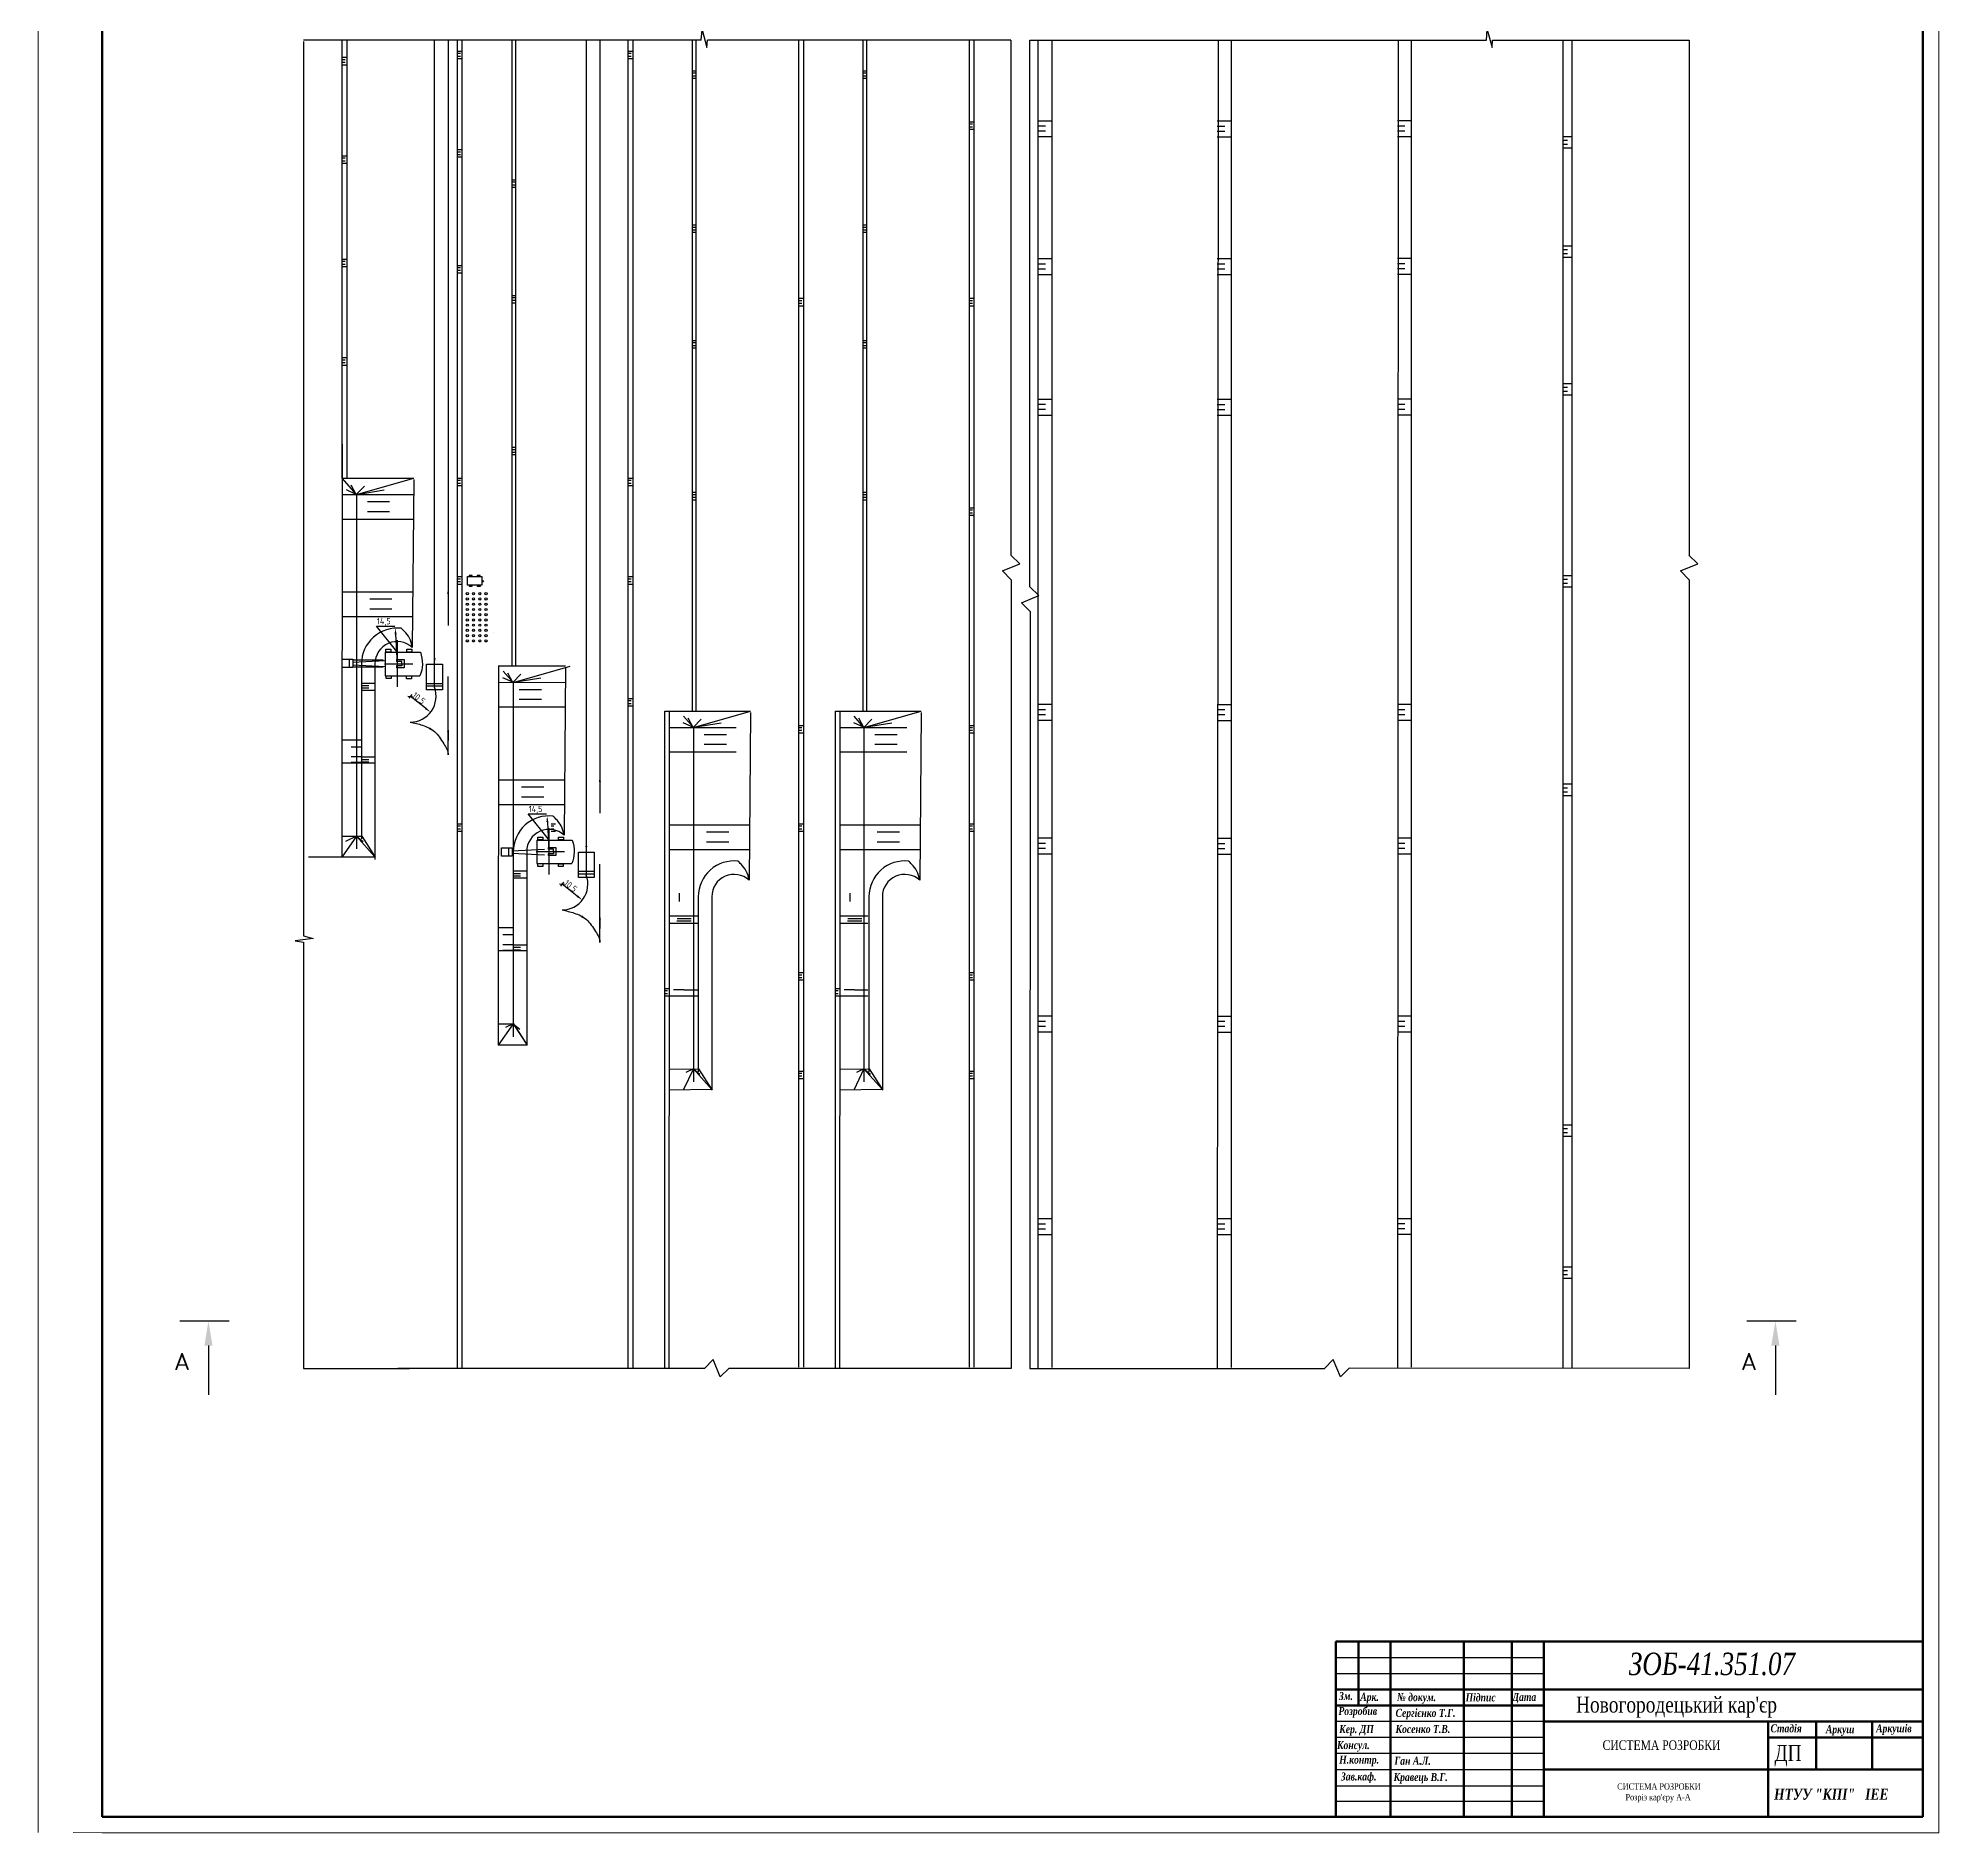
# Model space of a CAD drawing. Header units: millimetres. Extents: x -220 to 553, y -477 to 618.
# Drawn here: x -220 to 553, y -477 to 252 of the extents above; entities that cross this region are included whole.
import ezdxf

# ---------------------------------------------------------------- set-up
doc = ezdxf.new("R2010")
doc.units = ezdxf.units.MM
doc.header["$LTSCALE"] = 10
doc.layers.get('0').update_dxf_attribs({"linetype": 'CONTINUOUS'})
doc.layers.add('Вставка', color=7, linetype='CONTINUOUS')
doc.styles.get("Standard").update_dxf_attribs({"font": 'romans', "width": 0.8, "bigfont": 'extfont'})

# ---------------------------------------------------------------- blocks, each defined once
blk = doc.blocks.new('A$C09911825')
at = {"color": 7}
for p, q in [((1.01, 2.86), (1.01, 1.63)), ((6.34, 3.93), (11.56, 3.93)), ((6.34, 3.93), (6.34, 0.45)), ((8.03, 2.85), (9.15, 2.85)), ((8.03, 2.85), (8.03, 2.57)), ((9.15, 2.85), (9.15, 1.62)), ((1.56, 2.45), (6.35, 2.68)), ((1.56, 2.07), (6.35, 1.84)), ((1.57, 2.78), (6.02, 2.78)), ((1.58, 1.75), (6.05, 1.75)), ((6.02, 2.78), (6.02, 2.65)), ((6.05, 1.75), (6.05, 1.85)), ((6.34, 0.45), (11.49, 0.45)), ((8.8, 1.89), (8.02, 1.89)), ((8.02, 1.89), (8.02, 1.63)), ((9.15, 1.62), (8.02, 1.63)), ((8.8, 2.57), (8.03, 2.57)), ((8.8, 2.23), (8.8, 2.57)), ((8.8, 2.23), (8.8, 1.89))]:
    blk.add_line(p, q, dxfattribs=at)
for points in [[(0, 2.89), (1.57, 2.89), (1.57, 1.65), (0, 1.65)], [(6.47, 4.37), (7.2, 4.37), (7.2, 3.95), (6.47, 3.95)], [(9.54, 4.36), (10.27, 4.36), (10.27, 3.94), (9.54, 3.94)], [(6.5, 0.44), (7.23, 0.44), (7.23, 0.02), (6.5, 0.02)], [(9.52, 0.42), (10.25, 0.42), (10.25, 0), (9.52, 0)]]:
    blk.add_lwpolyline(points, close=True, dxfattribs=at)
blk.add_lwpolyline([(11.56, 3.93), (11.69, 3.48), (11.78, 3.03), (11.84, 2.58), (11.85, 2.13), (11.83, 1.69), (11.76, 1.26), (11.65, 0.85), (11.49, 0.45)], dxfattribs=at)

msp = doc.modelspace()

# ---------------------------------------------------------------- linework, layer by layer
at = {"lineweight": 15}
for p, q in [((-219.6378, 616.7882), (-219.637, -476.3054)), ((552.5622, -470.0118), (552.5622, 610.2882)), ((552.562, -476.4629), (552.5622, -470.0118)), ((-179.3434, -476.5118), (-205.3426, -476.3054)), ((-193.6378, -476.5118), (546.0622, -476.5118)), ((546.0622, -476.5118), (552.562, -476.4629))]:
    msp.add_line(p, q, dxfattribs=at)
for p, q in [((49.7805, 251.421), (50.1066, 255.5603)), ((50.1066, 255.5603), (52.0763, 248.3851)), ((368.6981, 251.421), (369.0242, 255.5603)), ((369.0242, 255.5603), (370.9938, 248.3851)), ((49.7805, 251.421), (-111.8357, 251.421)), ((-111.8357, 250.9336), (-111.8357, -112.3073)), ((-96.0249, 204.1053), (-96.0249, 251.421)), ((-94.2249, 251.421), (-94.2249, 204.1053)), ((-58.5549, -11.4265), (-58.5549, 251.421)), ((-53.0549, 251.421), (-53.0549, 13.7724)), ((-49.2235, 143.3169), (-49.2235, 251.421)), ((-47.4235, 251.421), (-47.4235, 143.3169)), ((-27.1595, 251.421), (-27.1595, -2.6683)), ((-25.6235, 251.421), (-25.6235, -2.6683)), ((-25.6235, 251.421), (-25.6235, -2.6683)), ((3.0994, -87.6912), (3.0994, 251.421)), ((8.5994, 251.421), (8.5994, -62.4922)), ((20.1503, 143.3169), (20.1503, 251.421)), ((21.9503, 251.421), (21.9503, 143.3169)), ((46.062, 251.421), (46.062, -20.9768)), ((47.598, 251.421), (47.598, -20.9768)), ((52.0763, 248.3851), (52.2789, 251.421)), ((175.5203, 251.421), (52.2789, 251.421)), ((89.4592, 42.9446), (89.4592, 251.421)), ((91.2592, 251.421), (91.2592, 42.9446)), ((115.3709, 251.421), (115.3709, -20.9768)), ((116.907, 251.421), (116.907, -20.9768)), ((158.7682, 42.9446), (158.7682, 251.421)), ((160.5682, 251.421), (160.5682, 42.9446)), ((175.5203, 251.421), (175.5203, 42.3591)), ((183.2618, 251.421), (368.6981, 251.421)), ((183.2618, 29.4702), (183.2618, 251.421)), ((186.5411, 251.421), (186.5411, -287.8862)), ((192.1888, 251.421), (192.1888, -287.4822)), ((259.698, 251.421), (259.3334, -287.8122)), ((264.9811, 251.3717), (264.9811, -287.5314)), ((332.9036, 251.421), (332.539, -287.8617)), ((338.1868, 251.4827), (338.1868, -287.4205)), ((370.9938, 248.3851), (371.1964, 251.421)), ((371.1964, 251.421), (451.1332, 251.421)), ((399.7135, 251.421), (399.7135, -287.8507)), ((403.415, 251.421), (403.415, -287.8522)), ((-96.0249, 244.4768), (-94.2249, 244.4768)), ((-94.8211, 243.4768), (-96.0249, 243.4768)), ((-96.0249, 242.4768), (-94.8211, 242.4768)), ((-96.0249, 241.4768), (-94.2249, 241.4768)), ((-49.2235, 246.9906), (-47.4235, 246.9906)), ((-48.0197, 245.9906), (-49.2235, 245.9906)), ((-49.2235, 244.9906), (-48.0197, 244.9906)), ((-49.2235, 243.9906), (-47.4235, 243.9906)), ((20.1503, 246.9906), (21.9503, 246.9906)), ((21.3541, 245.9906), (20.1503, 245.9906)), ((20.1503, 244.9906), (21.3541, 244.9906)), ((20.1503, 243.9906), (21.9503, 243.9906)), ((46.062, 238.9715), (47.862, 238.9715)), ((47.2658, 237.9715), (46.062, 237.9715)), ((46.062, 236.9715), (47.2658, 236.9715)), ((46.062, 235.9715), (47.862, 235.9715)), ((115.3709, 238.9715), (117.1709, 238.9715)), ((116.5748, 237.9715), (115.3709, 237.9715)), ((115.3709, 236.9715), (116.5748, 236.9715)), ((115.3709, 235.9715), (117.1709, 235.9715)), ((158.7682, 218.2934), (160.5682, 218.2934)), ((159.972, 217.2934), (158.7682, 217.2934)), ((158.7682, 216.2934), (159.972, 216.2934)), ((186.5411, 218.7246), (192.1888, 218.7246)), ((186.5411, 216.6006), (189.6322, 216.6006)), ((259.3334, 218.6754), (264.9811, 218.6754)), ((259.3334, 216.5514), (262.4245, 216.5514)), ((332.539, 218.7863), (338.1868, 218.7863)), ((332.539, 216.6623), (335.6301, 216.6623)), ((158.7682, 215.2934), (160.5682, 215.2934)), ((186.5411, 214.5729), (189.6322, 214.5729)), ((186.5411, 212.2496), (192.1888, 212.2496)), ((259.3334, 214.5237), (262.4245, 214.5237)), ((259.3334, 212.2004), (264.9811, 212.2004)), ((332.539, 214.6347), (335.6301, 214.6347)), ((332.539, 212.3113), (338.1868, 212.3113)), ((399.7135, 212.3149), (403.415, 212.3149)), ((399.7135, 210.8097), (401.6626, 210.8097)), ((399.7135, 209.1596), (401.6218, 209.1596)), ((-96.0249, 204.4768), (-94.2249, 204.4768)), ((-96.0249, 73.5964), (-96.0249, 204.1053)), ((-94.8211, 203.4768), (-96.0249, 203.4768)), ((-96.0249, 202.4768), (-94.8211, 202.4768)), ((-96.0249, 201.4768), (-94.2249, 201.4768)), ((-94.2249, 204.1053), (-94.2249, 73.5964)), ((-49.2235, 206.9906), (-47.4235, 206.9906)), ((-48.0197, 205.9906), (-49.2235, 205.9906)), ((-49.2235, 204.9906), (-48.0197, 204.9906)), ((-49.2235, 203.9906), (-47.4235, 203.9906)), ((399.7135, 207.665), (403.415, 207.665)), ((-27.1595, 194.7316), (-25.3595, 194.7316)), ((-25.9557, 193.7316), (-27.1595, 193.7316)), ((-27.1595, 192.7316), (-25.9557, 192.7316)), ((-27.1595, 191.7316), (-25.3595, 191.7316)), ((46.062, 176.4231), (47.862, 176.4231)), ((47.2658, 175.4231), (46.062, 175.4231)), ((46.062, 174.4231), (47.2658, 174.4231)), ((46.062, 173.4231), (47.862, 173.4231)), ((115.3709, 176.4231), (117.1709, 176.4231)), ((116.5748, 175.4231), (115.3709, 175.4231)), ((115.3709, 174.4231), (116.5748, 174.4231)), ((115.3709, 173.4231), (117.1709, 173.4231)), ((-96.0249, 162.5306), (-94.2249, 162.5306)), ((186.5411, 162.7932), (192.1888, 162.7932)), ((259.3334, 162.744), (264.9811, 162.744)), ((332.539, 162.8549), (338.1868, 162.8549)), ((399.7135, 167.9304), (403.415, 167.9304)), ((399.7135, 166.4252), (401.6626, 166.4252)), ((399.7135, 164.7751), (401.6218, 164.7751)), ((399.7135, 163.2805), (403.415, 163.2805)), ((-94.8211, 161.5306), (-96.0249, 161.5306)), ((-96.0249, 160.5306), (-94.8211, 160.5306)), ((-96.0249, 159.5306), (-94.2249, 159.5306)), ((-49.2235, 159.9863), (-47.4235, 159.9863)), ((-48.0197, 158.9863), (-49.2235, 158.9863)), ((-49.2235, 157.9863), (-48.0197, 157.9863)), ((-49.2235, 156.9863), (-47.4235, 156.9863)), ((186.5411, 160.6692), (189.6322, 160.6692)), ((186.5411, 158.6415), (189.6322, 158.6415)), ((186.5411, 156.3182), (192.1888, 156.3182)), ((259.3334, 160.62), (262.4245, 160.62)), ((259.3334, 158.5923), (262.4245, 158.5923)), ((259.3334, 156.269), (264.9811, 156.269)), ((332.539, 160.7309), (335.6301, 160.7309)), ((332.539, 158.7032), (335.6301, 158.7032)), ((332.539, 156.3799), (338.1868, 156.3799)), ((-27.1595, 147.7902), (-25.3595, 147.7902)), ((-25.9557, 146.7902), (-27.1595, 146.7902)), ((-49.2235, 33.2169), (-49.2235, 143.3169)), ((-47.4235, 143.3169), (-47.4235, 33.2169)), ((-27.1595, 145.7902), (-25.9557, 145.7902)), ((-27.1595, 144.7902), (-25.3595, 144.7902)), ((20.1503, 33.2169), (20.1503, 143.3169)), ((21.9503, 143.3169), (21.9503, 33.2169)), ((89.4592, 146.6184), (91.2592, 146.6184)), ((90.6631, 145.6184), (89.4592, 145.6184)), ((89.4592, 144.6184), (90.6631, 144.6184)), ((89.4592, 143.6184), (91.2592, 143.6184)), ((158.7682, 146.6184), (160.5682, 146.6184)), ((159.972, 145.6184), (158.7682, 145.6184)), ((158.7682, 144.6184), (159.972, 144.6184)), ((158.7682, 143.6184), (160.5682, 143.6184)), ((46.062, 129.4817), (47.862, 129.4817)), ((47.2658, 128.4817), (46.062, 128.4817)), ((46.062, 127.4817), (47.2658, 127.4817)), ((46.062, 126.4817), (47.862, 126.4817)), ((115.3709, 129.4817), (117.1709, 129.4817)), ((116.5748, 128.4817), (115.3709, 128.4817)), ((115.3709, 127.4817), (116.5748, 127.4817)), ((115.3709, 126.4817), (117.1709, 126.4817)), ((-96.0249, 122.5306), (-94.2249, 122.5306)), ((-94.8211, 121.5306), (-96.0249, 121.5306)), ((-96.0249, 120.5306), (-94.8211, 120.5306)), ((-96.0249, 119.5306), (-94.2249, 119.5306)), ((399.7135, 112.047), (403.415, 112.047)), ((399.7135, 110.5418), (401.6626, 110.5418)), ((399.7135, 108.8917), (401.6218, 108.8917)), ((186.5411, 105.6913), (192.1888, 105.6913)), ((186.5411, 103.5673), (189.6322, 103.5673)), ((186.5411, 101.5396), (189.6322, 101.5396)), ((259.3334, 105.6421), (264.9811, 105.6421)), ((259.3334, 103.5181), (262.4245, 103.5181)), ((259.3334, 101.4904), (262.4245, 101.4904)), ((332.539, 105.753), (338.1868, 105.753)), ((332.539, 103.629), (335.6301, 103.629)), ((332.539, 101.6014), (335.6301, 101.6014)), ((399.7135, 107.3971), (403.415, 107.3971)), ((186.5411, 99.2163), (192.1888, 99.2163)), ((259.3334, 99.1671), (264.9811, 99.1671)), ((332.539, 99.278), (338.1868, 99.278)), ((-96.0515, 87.3846), (-96.1952, -80.3458)), ((-96.1631, 87.3846), (-96.1631, 87.3846)), ((-96.1631, 87.3846), (-96.1631, 87.3846)), ((-96.1631, 87.3846), (-96.1631, 87.3846)), ((-27.1595, 86.1484), (-25.3595, 86.1484)), ((-25.9557, 85.1484), (-27.1595, 85.1484)), ((-27.1595, 84.1484), (-25.9557, 84.1484)), ((-27.1595, 83.1484), (-25.3595, 83.1484)), ((-96.0515, 73.5964), (-67.0225, 73.5964)), ((-90.2499, 66.9346), (-96.0515, 73.5964)), ((-90.3663, 66.9711), (-92.3654, 70.7217)), ((-90.3663, 66.9711), (-87.0639, 70.3295)), ((-90.2499, 66.9346), (-67.0225, 73.5964)), ((-67.0152, 72.9964), (-67.6109, 4.858)), ((-49.2235, 73.5883), (-47.4235, 73.5883)), ((-48.0197, 72.5883), (-49.2235, 72.5883)), ((-49.2235, 71.5883), (-48.0197, 71.5883)), ((-49.2235, 70.5883), (-47.4235, 70.5883)), ((20.1503, 73.5883), (21.9503, 73.5883)), ((21.3541, 72.5883), (20.1503, 72.5883)), ((20.1503, 71.5883), (21.3541, 71.5883)), ((20.1503, 70.5883), (21.9503, 70.5883)), ((-96.0515, 66.8962), (-67.0226, 66.952)), ((-90.4166, 67.0085), (-94.3639, 68.7978)), ((-90.2499, 66.9346), (-90.2499, -71.7458)), ((-90.018, 67.0085), (-78.9597, 68.7978)), ((-76.8219, 63.9701), (-85.8219, 63.9701)), ((46.062, 67.8399), (47.862, 67.8399)), ((47.2658, 66.8399), (46.062, 66.8399)), ((46.062, 65.8399), (47.2658, 65.8399)), ((46.062, 64.8399), (47.862, 64.8399)), ((115.3709, 67.8399), (117.1709, 67.8399)), ((116.5748, 66.8399), (115.3709, 66.8399)), ((115.3709, 65.8399), (116.5748, 65.8399)), ((115.3709, 64.8399), (117.1709, 64.8399)), ((-96.0775, 56.9701), (-67.0393, 56.9701)), ((-76.8219, 59.9701), (-85.8219, 59.9701)), ((158.7682, 61.5621), (160.5682, 61.5621)), ((159.972, 60.5621), (158.7682, 60.5621)), ((158.7682, 59.5621), (159.972, 59.5621)), ((158.7682, 58.5621), (160.5682, 58.5621)), ((89.4592, -67.1554), (89.4592, 42.9446)), ((91.2592, 42.9446), (91.2592, -67.1554)), ((158.7682, -67.1554), (158.7682, 42.9446)), ((160.5682, 42.9446), (160.5682, -67.1554)), ((-49.2235, 33.5883), (-47.4235, 33.5883)), ((-49.2235, -76.8831), (-49.2235, 33.2169)), ((-48.0197, 32.5883), (-49.2235, 32.5883)), ((-49.2235, 31.5883), (-48.0197, 31.5883)), ((-47.4235, 33.2169), (-47.4235, -76.8831)), ((20.1503, 33.5883), (21.9503, 33.5883)), ((20.1503, -76.8831), (20.1503, 33.2169)), ((21.3541, 32.5883), (20.1503, 32.5883)), ((20.1503, 31.5883), (21.3541, 31.5883)), ((21.9503, 33.2169), (21.9503, -76.8831)), ((175.6522, 32.3591), (175.6522, -287.8862)), ((399.7135, 34.1137), (403.415, 34.1137)), ((399.7135, 32.6085), (401.6626, 32.6085)), ((399.7135, 30.9585), (401.6218, 30.9585)), ((-96.1029, 27.3877), (-67.5766, 27.3846)), ((-75.8758, 24.3846), (-84.8758, 24.3846)), ((-49.2235, 30.5883), (-47.4235, 30.5883)), ((20.1503, 30.5883), (21.9503, 30.5883)), ((399.7135, 29.4638), (403.415, 29.4638)), ((-96.1114, 17.3846), (-67.5918, 17.3846)), ((-75.8758, 20.3846), (-84.8758, 20.3846)), ((183.3938, 19.4702), (183.2618, -287.885)), ((-73.9457, 3.2208), (-82.1443, 13.524)), ((-82.1443, 13.524), (-74.7011, 13.524)), ((-74.3702, 10.1945), (-73.7379, -1.7889)), ((-73.7379, 7.7391), (-73.7379, -11.1249)), ((-73.7379, 7.7391), (-73.7379, -11.1249)), ((-34.5087, 11.12), (-34.5087, 11.12)), ((-34.5087, 11.12), (-34.5087, 11.12)), ((-34.5087, 11.12), (-34.5087, 11.12)), ((-88.2379, -1.7889), (-88.2379, -72.8697)), ((-82.7779, -1.7889), (-82.7779, -81.189)), ((-78.9592, -1.7889), (-67.4316, -1.7889)), ((-78.9592, -1.7889), (-67.4316, -1.7889)), ((-53.0549, -38.7379), (-53.0549, -6.886)), ((-32.5705, -2.6683), (-32.7143, -156.6104)), ((-32.588, -2.6683), (-5.3681, -2.6683)), ((-26.8108, -9.3164), (-30.7581, -7.5271)), ((-26.6441, -9.3903), (-30.6384, -4.8038)), ((-26.7605, -9.3537), (-28.7596, -5.6031)), ((-26.7605, -9.3537), (-23.4581, -5.9954)), ((-26.6441, -9.3903), (-3.4167, -2.7285)), ((-26.4122, -9.3164), (-15.3539, -7.5271)), ((-5.3609, -3.2683), (-5.9565, -71.4066)), ((-88.2379, -9.6154), (-82.7779, -9.6154)), ((-88.2379, -10.6154), (-85.2379, -10.6154)), ((-88.2379, -11.6154), (-85.2379, -11.6154)), ((-82.7779, -12.6154), (-88.2379, -12.6154)), ((-69.4198, -14.916), (-67.4587, -15.0541)), ((-67.8319, -14.2061), (-69.0368, -15.7596)), ((-62.2289, -19.8545), (-68.4344, -14.9828)), ((-61.7963, -9.7718), (-55.3135, -9.7718)), ((-61.7963, -10.7681), (-55.3135, -10.7681)), ((-32.5938, -9.3649), (-5.3682, -9.3127)), ((-26.6441, -9.3903), (-26.6441, -148.0707)), ((-15.1675, -12.2945), (-24.1675, -12.2945)), ((-32.6023, -19.2945), (-5.3849, -19.2945)), ((-15.1675, -16.2945), (-24.1675, -16.2945)), ((20.1503, -15.8735), (21.9503, -15.8735)), ((21.3541, -16.8735), (20.1503, -16.8735)), ((20.1503, -17.8735), (21.3541, -17.8735)), ((20.1503, -18.8735), (21.9503, -18.8735)), ((34.9384, -287.8862), (34.9384, -20.9697)), ((34.9384, -20.9697), (69.8158, -21.028)), ((36.7352, -20.9768), (36.7384, -82.6315)), ((46.5764, -27.6273), (42.5821, -23.0408)), ((46.5764, -27.6273), (69.8038, -20.9655)), ((69.8111, -21.5655), (69.2155, -89.7039)), ((104.2474, -287.8862), (104.2474, -20.9697)), ((104.2474, -20.9697), (139.1248, -21.028)), ((106.0442, -20.9768), (106.0474, -82.6315)), ((115.8854, -27.6273), (111.8911, -23.0408)), ((115.8854, -27.6273), (139.1128, -20.9655)), ((139.1201, -21.5655), (138.5244, -89.7039)), ((186.5411, -18.2326), (192.1888, -18.2326)), ((186.5411, -20.3566), (189.6322, -20.3566)), ((186.5411, -22.3843), (189.6322, -22.3843)), ((259.3334, -18.2818), (264.9811, -18.2818)), ((259.3334, -20.4058), (262.4245, -20.4058)), ((259.3334, -22.4335), (262.4245, -22.4335)), ((332.539, -18.1709), (338.1868, -18.1709)), ((332.539, -20.2949), (335.6301, -20.2949)), ((332.539, -22.3225), (335.6301, -22.3225)), ((-53.0549, -29.4349), (-53.0549, -33.002)), ((36.7295, -27.6734), (63.955, -27.6212)), ((46.4097, -27.5534), (42.4624, -25.7641)), ((46.46, -27.5907), (44.4609, -23.8402)), ((46.46, -27.5907), (49.7624, -24.2324)), ((46.5764, -27.6273), (46.5764, -166.3077)), ((46.8083, -27.5534), (57.8666, -25.7641)), ((60.0044, -30.5918), (51.0044, -30.5918)), ((89.4592, -26.7839), (91.2592, -26.7839)), ((90.6631, -27.7839), (89.4592, -27.7839)), ((89.4592, -28.7839), (90.6631, -28.7839)), ((89.4592, -29.7839), (91.2592, -29.7839)), ((106.0385, -27.6734), (133.264, -27.6212)), ((115.7187, -27.5534), (111.7714, -25.7641)), ((115.7689, -27.5907), (113.7699, -23.8402)), ((115.7689, -27.5907), (119.0714, -24.2324)), ((115.8854, -27.6273), (115.8854, -166.3077)), ((116.1173, -27.5534), (127.1756, -25.7641)), ((129.3134, -30.5918), (120.3134, -30.5918)), ((158.7682, -26.7839), (160.5682, -26.7839)), ((159.972, -27.7839), (158.7682, -27.7839)), ((158.7682, -28.7839), (159.972, -28.7839)), ((158.7682, -29.7839), (160.5682, -29.7839)), ((186.5411, -24.7076), (192.1888, -24.7076)), ((259.3334, -24.7568), (264.9811, -24.7568)), ((332.539, -24.6459), (338.1868, -24.6459)), ((-96.1543, -32.6154), (-88.2379, -32.6154)), ((-88.2379, -35.6154), (-92.4779, -35.6154)), ((36.721, -37.603), (63.9383, -37.603)), ((60.0044, -34.5918), (51.0044, -34.5918)), ((106.03, -37.603), (133.2473, -37.603)), ((129.3134, -34.5918), (120.3134, -34.5918)), ((-96.1623, -41.986), (-83.7379, -41.9891)), ((-88.2379, -39.6154), (-92.4779, -39.6154)), ((-92.4779, -41.7458), (-88.1052, -41.7458)), ((-88.2379, -39.6154), (-82.7779, -39.6154)), ((-88.2379, -40.6154), (-85.2379, -40.6154)), ((-88.2379, -41.6154), (-85.2379, -41.6154)), ((-88.2379, -41.9891), (-82.7779, -41.9891)), ((-32.6276, -48.8771), (-5.9222, -48.88)), ((-14.2214, -51.88), (-23.2214, -51.88)), ((399.7135, -50.5912), (403.415, -50.5912)), ((399.7135, -52.0964), (401.6626, -52.0964)), ((399.7135, -53.7465), (401.6218, -53.7465)), ((-32.6362, -58.88), (-5.9374, -58.88)), ((-14.2214, -55.88), (-23.2214, -55.88)), ((399.7135, -55.2411), (403.415, -55.2411)), ((-49.2235, -66.7839), (-47.4235, -66.7839)), ((-48.0197, -67.7839), (-49.2235, -67.7839)), ((-49.2235, -68.7839), (-48.0197, -68.7839)), ((-12.2913, -73.0438), (-20.4899, -62.7406)), ((-20.4899, -62.7406), (-13.0467, -62.7406)), ((-12.7158, -66.0702), (-12.0835, -78.0535)), ((-12.0835, -68.5255), (-12.0835, -87.3895)), ((-12.0835, -68.5255), (-12.0835, -87.3895)), ((-11.2483, -66.7839), (-9.4483, -66.7839)), ((-10.0444, -67.7839), (-11.2483, -67.7839)), ((-11.2483, -68.7839), (-10.0444, -68.7839)), ((36.6956, -67.1856), (69.4118, -67.241)), ((89.4592, -66.7839), (91.2592, -66.7839)), ((89.4592, -177.2554), (89.4592, -67.1554)), ((90.6631, -67.7839), (89.4592, -67.7839)), ((89.4592, -68.7839), (90.6631, -68.7839)), ((91.2592, -67.1554), (91.2592, -177.2554)), ((106.0046, -67.1856), (138.7208, -67.241)), ((158.7682, -66.7839), (160.5682, -66.7839)), ((158.7682, -177.2554), (158.7682, -67.1554)), ((159.972, -67.7839), (158.7682, -67.7839)), ((158.7682, -68.7839), (159.972, -68.7839)), ((160.5682, -67.1554), (160.5682, -177.2554)), ((-90.2499, -71.7458), (-96.1952, -80.3458)), ((-96.1878, -71.7574), (-88.1052, -71.7458)), ((-90.2499, -71.7458), (-94.7825, -73.9514)), ((-90.2499, -71.7458), (-82.7779, -80.1368)), ((-90.2499, -71.7458), (-90.2499, -76.9725)), ((-90.2499, -71.7458), (-87.5945, -73.9018)), ((-88.1052, -71.7458), (-82.6452, -80.3458)), ((-49.2235, -69.7839), (-47.4235, -69.7839)), ((-49.2235, -186.9831), (-49.2235, -76.8831)), ((-47.4235, -76.8831), (-47.4235, -186.9831)), ((-28.5629, -76.5778), (-28.5629, -79.9512)), ((-27.0472, -77.7186), (-13.8963, -77.074)), ((-16.9878, -73.353), (-2.658, -73.353)), ((-16.9878, -73.353), (-16.9878, -82.8979)), ((-12.3464, -76.3257), (-9.2683, -76.3257)), ((-12.3464, -76.3257), (-12.3464, -77.069)), ((-10.2357, -77.069), (-12.3464, -77.069)), ((-11.2483, -69.7839), (-9.4483, -69.7839)), ((-10.2357, -78.0038), (-10.2357, -77.069)), ((-9.2683, -76.3257), (-9.2683, -79.6856)), ((20.1503, -287.8862), (20.1503, -76.8831)), ((21.9503, -76.8831), (21.9503, -287.8862)), ((36.6871, -77.1885), (69.3244, -77.2404)), ((60.9506, -70.1773), (51.9506, -70.1773)), ((60.9506, -74.1773), (51.9506, -74.1773)), ((89.4592, -69.7839), (91.2592, -69.7839)), ((105.9961, -77.1885), (138.6334, -77.2404)), ((130.2595, -70.1773), (121.2595, -70.1773)), ((130.2595, -74.1773), (121.2595, -74.1773)), ((158.7682, -69.7839), (160.5682, -69.7839)), ((186.5411, -72.5192), (192.1888, -72.5192)), ((186.5411, -74.6432), (189.6322, -74.6432)), ((186.5411, -76.6709), (189.6322, -76.6709)), ((259.3334, -72.5685), (264.9811, -72.5685)), ((259.3334, -74.6925), (262.4245, -74.6925)), ((259.3334, -76.7201), (262.4245, -76.7201)), ((332.539, -72.4575), (338.1868, -72.4575)), ((332.539, -74.5815), (335.6301, -74.5815)), ((332.539, -76.6092), (335.6301, -76.6092)), ((-82.6452, -80.3458), (-109.7452, -80.3458)), ((-27.0472, -78.7428), (-13.8963, -79.3874)), ((-26.5835, -78.0535), (-26.5835, -149.1343)), ((-21.1235, -78.0535), (-21.1235, -156.6104)), ((-17.7855, -79.3223), (-17.7855, -79.065)), ((-17.3048, -78.0535), (-5.7772, -78.0535)), ((-17.3048, -78.0535), (-5.7772, -78.0535)), ((-16.9878, -82.8979), (-2.8441, -82.8979)), ((-10.2357, -78.9387), (-12.3904, -78.9387)), ((-12.3904, -78.9387), (-12.3904, -79.6669)), ((-9.2683, -79.6856), (-12.3904, -79.6669)), ((-10.2357, -78.0038), (-10.2357, -78.9387)), ((8.5994, -115.0026), (8.5994, -83.1506)), ((36.7384, -82.6315), (36.5947, -287.8862)), ((106.0474, -82.6315), (105.9037, -287.8862)), ((186.5411, -78.9942), (192.1888, -78.9942)), ((259.3334, -79.0435), (264.9811, -79.0435)), ((332.539, -78.9325), (338.1868, -78.9325)), ((-26.5835, -85.88), (-21.1235, -85.88)), ((-26.5835, -86.88), (-23.5835, -86.88)), ((-26.5835, -87.88), (-23.5835, -87.88)), ((-21.1235, -88.88), (-26.5835, -88.88)), ((-7.7655, -91.1806), (-5.8044, -91.3187)), ((-6.1776, -90.4707), (-7.3824, -92.0242)), ((-0.5745, -96.1192), (-6.78, -91.2475)), ((-0.142, -86.0365), (6.3408, -86.0365)), ((-0.142, -87.0327), (6.3408, -87.0327)), ((34.8003, -89.2522), (34.8003, -89.2522)), ((34.8003, -89.2522), (34.8003, -89.2522)), ((34.8003, -89.2522), (34.8003, -89.2522)), ((104.1093, -89.2522), (104.1093, -89.2522)), ((104.1093, -89.2522), (104.1093, -89.2522)), ((104.1093, -89.2522), (104.1093, -89.2522)), ((40.7604, -94.8863), (40.7604, -98.2597)), ((48.5885, -96.3508), (48.5885, -167.4316)), ((54.0485, -96.3508), (54.0352, -174.6989)), ((110.0694, -94.8863), (110.0694, -98.2597)), ((117.8974, -96.3508), (117.8974, -167.4316)), ((123.3574, -96.3508), (123.3441, -174.6989)), ((8.5994, -105.6995), (8.5994, -109.2667)), ((48.1998, -107.1885), (36.7212, -107.1843)), ((36.7233, -104.1843), (48.1998, -104.1885)), ((39.8961, -106.1885), (45.7398, -106.1885)), ((39.9546, -105.1885), (45.7398, -105.1885)), ((117.5088, -107.1885), (106.0302, -107.1843)), ((106.0323, -104.1843), (117.5088, -104.1885)), ((109.2051, -106.1885), (115.0488, -106.1885)), ((109.2636, -105.1885), (115.0488, -105.1885)), ((-107.8034, -113.2975), (-115.2024, -114.2306)), ((-115.2024, -114.2306), (-111.84, -114.8659)), ((-111.84, -114.8659), (-111.84, -287.8862)), ((-111.8357, -112.3073), (-107.8034, -113.2975)), ((-32.679, -108.88), (-26.5835, -108.88)), ((-26.5835, -111.88), (-30.8235, -111.88)), ((-32.6871, -118.2511), (-22.0835, -118.2538)), ((-26.5835, -115.88), (-30.8235, -115.88)), ((-30.8235, -118.0104), (-26.4508, -118.0104)), ((-26.5835, -115.88), (-21.1235, -115.88)), ((-26.5835, -116.88), (-23.5835, -116.88)), ((-26.5835, -117.88), (-23.5835, -117.88)), ((-26.5835, -118.2538), (-21.1235, -118.2538)), ((89.4592, -127.1561), (91.2592, -127.1561)), ((90.6631, -128.1561), (89.4592, -128.1561)), ((89.4592, -129.1561), (90.6631, -129.1561)), ((89.4592, -130.1561), (91.2592, -130.1561)), ((158.7682, -127.1561), (160.5682, -127.1561)), ((159.972, -128.1561), (158.7682, -128.1561)), ((158.7682, -129.1561), (159.972, -129.1561)), ((158.7682, -130.1561), (160.5682, -130.1561)), ((34.8554, -133.6323), (36.6554, -133.6323)), ((36.0593, -134.6323), (34.8554, -134.6323)), ((34.8554, -135.6323), (36.0593, -135.6323)), ((34.8554, -136.6323), (36.6554, -136.6323)), ((36.6362, -136.5596), (47.2398, -136.5623)), ((42.7398, -134.1885), (38.4998, -134.1885)), ((42.7398, -134.1885), (48.1998, -134.1885)), ((42.7398, -136.5623), (48.1998, -136.5623)), ((104.1644, -133.6323), (105.9644, -133.6323)), ((105.3683, -134.6323), (104.1644, -134.6323)), ((104.1644, -135.6323), (105.3683, -135.6323)), ((104.1644, -136.6323), (105.9644, -136.6323)), ((105.9452, -136.5596), (116.5488, -136.5623)), ((112.0488, -134.1885), (107.8088, -134.1885)), ((112.0488, -134.1885), (117.5088, -134.1885)), ((112.0488, -136.5623), (117.5088, -136.5623)), ((186.5411, -144.7713), (192.1888, -144.7713)), ((259.3334, -144.8205), (264.9811, -144.8205)), ((332.539, -144.7095), (338.1868, -144.7095)), ((-26.6377, -148.0076), (-32.7143, -156.6104)), ((-32.7126, -148.0194), (-26.4508, -148.0104)), ((-26.6377, -148.0076), (-29.6947, -149.4952)), ((-26.6377, -148.0076), (-20.9908, -156.6104)), ((-26.6377, -148.0076), (-26.6377, -153.2343)), ((-26.6377, -148.0076), (-23.9823, -150.1636)), ((-26.4508, -148.0104), (-20.9908, -156.6104)), ((186.5411, -146.8953), (189.6322, -146.8953)), ((186.5411, -148.9229), (189.6322, -148.9229)), ((186.5411, -151.2462), (192.1888, -151.2462)), ((259.3334, -146.9445), (262.4245, -146.9445)), ((259.3334, -148.9721), (262.4245, -148.9721)), ((259.3334, -151.2955), (264.9811, -151.2955)), ((332.539, -146.8335), (335.6301, -146.8335)), ((332.539, -148.8612), (335.6301, -148.8612)), ((332.539, -151.1845), (338.1868, -151.1845)), ((-20.9908, -156.6104), (-32.7143, -156.6104)), ((36.6107, -166.3279), (48.7211, -166.3077)), ((46.5764, -166.3077), (42.4577, -174.9077)), ((46.5764, -166.3077), (43.5194, -167.7953)), ((46.5764, -166.3077), (54.0485, -174.6987)), ((46.5764, -166.3077), (46.5764, -171.5344)), ((46.5764, -166.3077), (49.2318, -168.4637)), ((48.7211, -166.3077), (54.1811, -174.9077)), ((89.4592, -167.1561), (91.2592, -167.1561)), ((90.6631, -168.1561), (89.4592, -168.1561)), ((89.4592, -169.1561), (90.6631, -169.1561)), ((105.9197, -166.3279), (118.0301, -166.3077)), ((115.8854, -166.3077), (111.7667, -174.9077)), ((115.8854, -166.3077), (112.8284, -167.7953)), ((115.8854, -166.3077), (123.3574, -174.6987)), ((115.8854, -166.3077), (115.8854, -171.5344)), ((115.8854, -166.3077), (118.5408, -168.4637)), ((118.0301, -166.3077), (123.4901, -174.9077)), ((158.7682, -167.1561), (160.5682, -167.1561)), ((159.972, -168.1561), (158.7682, -168.1561)), ((158.7682, -169.1561), (159.972, -169.1561)), ((54.0485, -174.6987), (36.609, -174.9189)), ((89.4592, -170.1561), (91.2592, -170.1561)), ((89.4592, -287.3554), (89.4592, -177.2554)), ((91.2592, -177.2554), (91.2592, -287.3554)), ((123.3574, -174.6987), (105.918, -174.9189)), ((158.7682, -170.1561), (160.5682, -170.1561)), ((158.7682, -287.3554), (158.7682, -177.2554)), ((160.5682, -177.2554), (160.5682, -287.3554)), ((-49.2235, -287.8862), (-49.2235, -186.9831)), ((-47.4235, -186.9831), (-47.4235, -287.8862)), ((399.7135, -188.9747), (403.415, -188.9747)), ((399.7135, -190.4799), (401.6626, -190.4799)), ((399.7135, -192.13), (401.6218, -192.13)), ((399.7135, -193.6246), (403.415, -193.6246)), ((186.5411, -227.0318), (192.1888, -227.0318)), ((186.5411, -229.1558), (189.6322, -229.1558)), ((186.5411, -231.1834), (189.6322, -231.1834)), ((259.3334, -227.081), (264.9811, -227.081)), ((259.3334, -229.205), (262.4245, -229.205)), ((259.3334, -231.2326), (262.4245, -231.2326)), ((332.539, -226.9701), (338.1868, -226.9701)), ((332.539, -229.0941), (335.6301, -229.0941)), ((332.539, -231.1217), (335.6301, -231.1217)), ((186.5411, -233.5068), (192.1888, -233.5068)), ((259.3334, -233.556), (264.9811, -233.556)), ((332.539, -233.445), (338.1868, -233.445)), ((399.7135, -246.6018), (403.415, -246.6018)), ((399.7135, -248.107), (401.6626, -248.107)), ((399.7135, -249.7571), (401.6218, -249.7571)), ((399.7135, -251.2517), (403.415, -251.2517)), ((-141.9694, -268.6401), (-161.9694, -268.6401)), ((494.5472, -268.6401), (474.5472, -268.6401)), ((-150.3982, -278.6401), (-150.3982, -298.6401)), ((51.0765, -287.8862), (54.6135, -284.2393)), ((57.5201, -291.2878), (54.6135, -284.2393)), ((486.1184, -278.6401), (486.1184, -298.6401)), ((-111.84, -287.8862), (-68.6971, -287.8862)), ((51.0765, -287.8862), (-73.4992, -287.8862)), ((61.0765, -287.7733), (57.5201, -291.2878)), ((61.0765, -287.7733), (175.6522, -287.7733)), ((183.2618, -287.885), (186.5411, -287.885)), ((186.5411, -287.8862), (302.9469, -287.9296))]:
    msp.add_line(p, q)
at = {"lineweight": 30}
for p, q in [((451.1332, 251.421), (451.1332, 42.2311)), ((172.1186, 35.9156), (179.1671, 38.8221)), ((175.5203, 42.3591), (179.1671, 38.8221)), ((447.5996, 35.9156), (454.6481, 38.8221)), ((451.0012, 42.3591), (454.6481, 38.8221)), ((175.6522, 32.3591), (172.1186, 35.9156)), ((451.1332, 32.3591), (447.5996, 35.9156)), ((451.1332, 32.3591), (451.11, -287.8708)), ((179.8602, 23.0266), (186.9087, 25.9332)), ((183.2618, 29.4702), (186.9087, 25.9332)), ((183.3938, 19.4702), (179.8602, 23.0266)), ((302.9469, -287.9296), (306.4839, -284.2828)), ((309.3905, -291.3313), (306.4839, -284.2828)), ((312.9469, -287.8168), (309.3905, -291.3313)), ((451.11, -287.8708), (312.9469, -287.8168)), ((307.613, -405.3107), (392.113, -405.3107)), ((307.613, -411.8107), (392.113, -411.8107)), ((307.613, -418.3107), (392.113, -418.3107)), ((392.113, -431.3107), (307.613, -431.3107)), ((392.113, -437.8107), (307.613, -437.8107)), ((392.113, -444.3107), (307.613, -444.3107)), ((307.613, -450.8107), (392.113, -450.8107)), ((307.613, -457.3107), (392.113, -457.3107)), ((307.6925, -463.5903), (392.1925, -463.5903))]:
    msp.add_line(p, q, dxfattribs=at)
at = {"lineweight": 100}
for p, q in [((546.0622, -398.8107), (307.613, -398.8107)), ((307.613, -398.8107), (307.613, -470.0118)), ((316.713, -424.8107), (316.713, -398.8107)), ((329.713, -398.8107), (329.713, -470.0118)), ((359.613, -398.8107), (359.613, -470.0118)), ((379.113, -398.8107), (379.113, -470.0118)), ((392.113, -398.8107), (392.113, -470.0118)), ((392.113, -418.3107), (546.0622, -418.3107)), ((392.113, -431.3107), (546.0622, -431.3107)), ((502.613, -431.3107), (502.613, -450.8107)), ((525.363, -431.3107), (525.363, -450.8107)), ((483.113, -437.8107), (546.0622, -437.8107)), ((392.113, -450.8107), (546.0622, -450.8107))]:
    msp.add_line(p, q, dxfattribs=at)
at = {"lineweight": 50}
for p, q in [((307.613, -418.3107), (392.113, -418.3107)), ((392.113, -424.8107), (307.613, -424.8107))]:
    msp.add_line(p, q, dxfattribs=at)
at = {"lineweight": 80}
msp.add_line((483.113, -431.3107), (483.113, -470.0118), dxfattribs=at)
for points in [[(-45.1692, 33.7217), (-39.3626, 33.7217), (-39.3626, 30.1804), (-45.1692, 30.1804)], [(-44.5491, 33.7414), (-43.2142, 33.7414), (-43.2142, 34.1144), (-44.5491, 34.1144)], [(-41.3023, 33.7414), (-39.9674, 33.7414), (-39.9674, 34.1144), (-41.3023, 34.1144)], [(-44.5491, 29.7855), (-43.2142, 29.7855), (-43.2142, 30.1585), (-44.5491, 30.1585)], [(-41.2118, 29.7742), (-39.8769, 29.7742), (-39.8769, 30.1471), (-41.2118, 30.1471)], [(-61.7963, -1.9763), (-55.3135, -1.9763), (-55.3135, -12.3109), (-61.7963, -12.3109)], [(-31.3409, -76.4924), (-27.0334, -76.4924), (-27.0334, -79.8947), (-31.3409, -79.8947)], [(-16.6298, -72.1503), (-14.623, -72.1503), (-14.623, -73.3014), (-16.6298, -73.3014)], [(-8.2102, -72.1721), (-6.2033, -72.1721), (-6.2033, -73.3232), (-8.2102, -73.3232)], [(-16.5565, -82.9398), (-14.5496, -82.9398), (-14.5496, -84.0909), (-16.5565, -84.0909)], [(-8.2707, -82.9858), (-6.2638, -82.9858), (-6.2638, -84.1369), (-8.2707, -84.1369)], [(-0.142, -78.2409), (6.3408, -78.2409), (6.3408, -88.5755), (-0.142, -88.5755)]]:
    msp.add_lwpolyline(points, close=True)
msp.add_lwpolyline([(-2.658, -73.353), (-2.2975, -74.583), (-2.0422, -75.8222), (-1.8945, -77.0606), (-1.8563, -78.2884), (-1.9301, -79.4959), (-2.1178, -80.6732), (-2.4218, -81.8105), (-2.8441, -82.8979)])
for centre, radius in [((-38.9885, 31.7295), 0.2829), ((-45.2652, 26.6496), 0.4464), ((-45.2652, 24.5228), 0.4464), ((-42.7207, 26.6496), 0.4464), ((-42.7207, 24.5228), 0.4464), ((-40.1762, 26.6496), 0.4464), ((-40.1762, 24.5228), 0.4464), ((-37.6318, 26.6496), 0.4464), ((-37.6318, 24.5228), 0.4464), ((-45.2652, 22.3961), 0.4464), ((-45.2652, 20.2693), 0.4464), ((-45.2652, 18.1425), 0.4464), ((-45.2652, 16.0157), 0.4464), ((-42.7207, 22.3961), 0.4464), ((-42.7207, 20.2693), 0.4464), ((-42.7207, 18.1425), 0.4464), ((-42.7207, 16.0157), 0.4464), ((-40.1762, 22.3961), 0.4464), ((-40.1762, 20.2693), 0.4464), ((-40.1762, 18.1425), 0.4464), ((-40.1762, 16.0157), 0.4464), ((-37.6318, 22.3961), 0.4464), ((-37.6318, 20.2693), 0.4464), ((-37.6318, 18.1425), 0.4464), ((-37.6318, 16.0157), 0.4464), ((-45.2652, 13.8889), 0.4464), ((-45.2652, 11.7622), 0.4464), ((-45.2652, 9.6354), 0.4464), ((-45.2652, 7.5086), 0.4464), ((-42.7207, 13.8889), 0.4464), ((-42.7207, 11.7622), 0.4464), ((-42.7207, 9.6354), 0.4464), ((-42.7207, 7.5086), 0.4464), ((-40.1762, 13.8889), 0.4464), ((-40.1762, 11.7622), 0.4464), ((-40.1762, 9.6354), 0.4464), ((-40.1762, 7.5086), 0.4464), ((-37.6318, 13.8889), 0.4464), ((-37.6318, 11.7622), 0.4464), ((-37.6318, 9.6354), 0.4464), ((-37.6318, 7.5086), 0.4464)]:
    msp.add_circle(centre, radius)
for centre, radius, start, end in [((-73.7379, -1.7889), 14.5, 83.4622592, 180), ((-73.7379, -1.7889), 9.04, 47.3306903, 180), ((-68.4344, -14.9828), 10.5, 270, 20.3002355), ((-12.0835, -78.0535), 14.5, 83.4622592, 180), ((-12.0835, -78.0535), 9.04, 47.3306903, 180), ((63.0885, -96.3508), 14.5, 83.4622592, 180), ((132.3974, -96.3508), 14.5, 83.4622592, 180), ((-6.78, -91.2475), 10.5, 270, 20.3002355), ((63.0885, -96.3508), 9.04, 47.3306903, 180), ((132.3974, -96.3508), 9.04, 47.3306903, 180)]:
    msp.add_arc(centre, radius, start, end)
for points in [[(-67.6109, 4.858), (-68.7451, 8.6372), (-70.8891, 11.4285), (-72.1237, 12.6526)], [(-5.9565, -71.4066), (-7.0908, -67.6274), (-9.2347, -64.8361), (-10.4693, -63.612)], [(69.2155, -89.7039), (68.0812, -85.9247), (65.9372, -83.1334), (64.7026, -81.9093)], [(138.5244, -89.7039), (137.3901, -85.9247), (135.2462, -83.1334), (134.0116, -81.9093)]]:
    msp.add_spline(points, degree=3)
for points in [[(-68.4344, -25.4828), (-66.7746, -25.8413), (-63.3136, -26.5887), (-57.9655, -29.0733), (-55.1735, -33.7572), (-52.9068, -37.2292), (-53.0549, -38.7379)], [(-6.78, -101.7475), (-5.1202, -102.1059), (-1.6592, -102.8533), (3.6889, -105.338), (6.4809, -110.0218), (8.7476, -113.4938), (8.5994, -115.0026)]]:
    msp.add_open_spline(points, degree=3, knots=[0, 0, 0, 0, 5.12089115, 10.67839389, 16.86318429, 21.67262796, 21.67262796, 21.67262796, 21.67262796])
for points in [[(-53.464, 26.5364), (-53.0473, 29.0364), (-52.6306, 26.5364)], [(-74.7863, 10.1725), (-74.5019, 12.691), (-73.9541, 10.2164)], [(-58.1383, 0.5237), (-58.5549, -1.9763), (-58.9716, 0.5237)], [(-61.9716, -19.5268), (-60.2624, -21.3983), (-62.4861, -20.1823)], [(-60.2485, -27.7255), (-58.4071, -29.4671), (-60.7138, -28.4169)], [(-53.4716, -29.4349), (-53.0549, -26.9349), (-52.6383, -29.4349)], [(8.1904, -49.7282), (8.6071, -47.2282), (9.0237, -49.7282)], [(-13.1319, -66.0921), (-12.8476, -63.5736), (-12.2997, -66.0482)], [(3.5161, -75.7409), (3.0994, -78.2409), (2.6828, -75.7409)], [(-0.3172, -95.7914), (1.3919, -97.6629), (-0.8318, -96.4469)], [(1.4059, -103.9902), (3.2473, -105.7317), (0.9406, -104.6815)], [(8.1828, -105.6995), (8.5994, -103.1995), (9.0161, -105.6995)], [(-152.0649, -278.6401), (-150.3982, -268.6401), (-148.7315, -278.6401)], [(484.4518, -278.6401), (486.1184, -268.6401), (487.7851, -278.6401)]]:
    msp.add_solid(points)
at = {"layer": 'Вставка', "lineweight": 100}
for p, q in [((-193.6378, -470.0118), (-193.6378, 610.2882)), ((546.0622, 610.2882), (546.0622, -470.0118)), ((546.0622, -470.0118), (-193.6378, -470.0118))]:
    msp.add_line(p, q, dxfattribs=at)

# ---------------------------------------------------------------- block references
at = {"xscale": 2.745600000000103, "yscale": 2.745600000000081, "zscale": 2.74560000000004}
msp.add_blockref('A$C09911825', (-96.0515, -7.8723), dxfattribs=at)

# ---------------------------------------------------------------- texts
at = {"width": 0.8}
for p in [(-81.9541, 14.2762), (-20.2997, -61.9885)]:
    msp.add_text('14,5', height=2.5, dxfattribs=at).set_placement(p)
for p in [(-67.8172, -15.0553), (-6.1629, -91.3199)]:
    msp.add_text('10,5', height=2.5, rotation=322.1066506, dxfattribs=at).set_placement(p)
for p in [(-164.4257, -288.5921), (472.0909, -288.5921)]:
    msp.add_text('А', height=7).set_placement(p)
at = {"lineweight": 20, "attachment_point": 1}
for s, insert, char_height, width in [('{\\fTimes New Roman|b0|i1|c204|p18;ЗОБ-41.351.07}', (426.5766, -403.3085), 9.1, 101.953576), ('{\\fTimes New Roman|b1|i1|c204|p18;Зм.}', (308.807, -419.2882), 3.25, 20.859091), ('{\\fTimes New Roman|b1|i1|c204|p18;Арк.}', (317.4604, -419.6297), 3.25, 20.859091), ('{\\fTimes New Roman|b1|i1|c204|p18;№ докум.}', (332.3762, -419.7435), 3.25, 20.859091), ('{\\fTimes New Roman|b1|i1|c204|p18;Підпис}', (360.2721, -419.8573), 3.25, 20.859091), ('{\\fTimes New Roman|b1|i1|c204|p18;Дата}', (379.2868, -419.6297), 3.25, 20.859091), ("\\pt97.5;{\\fTimes New Roman|b0|i0|c204|p18;Новогородецький кар\\fTimes New Roman|b0|i0|c0|p18;'\\fTimes New Roman|b0|i0|c204|p18;єр}", (405.1285, -421.1325), 6.5, 165.378485), ('{\\fTimes New Roman|b1|i1|c204|p18;Розробив}', (308.5881, -425.3849), 3.25, 20.859091), ('{\\fTimes New Roman|b1|i1|c204|p18;Сергієнко Т.Г.}', (331.8069, -426.1169), 3.25, 30.921429), ('{\\fTimes New Roman|b1|i1|c204|p18;Стадія}', (484.1201, -432.4036), 3.25, 20.859091), ('{\\fTimes New Roman|b1|i1|c204|p18;Аркушів}', (527.0126, -432.4036), 3.25, 20.859091), ('{\\fTimes New Roman|b1|i1|c204|p18;Консул\\fTimes New Roman|b1|i1|c0|p18;.}', (308.01, -439.2051), 3.25, 20.859091), ('{\\fTimes New Roman|b1|i1|c204|p18;Кер. ДП}', (308.9209, -432.7179), 3.25, 20.859091), ('{\\fTimes New Roman|b1|i1|c204|p18;Косенко Т.В.}', (331.7927, -432.6774), 3.25, 26.665992), ('\\pi21.086;{\\fTimes New Roman|b0|i0|c204|p18;СИСТЕМА РОЗРОБКИ\\fTimes New Roman|b1|i0|c0|p18; }', (394.8218, -438.8877), 3.9, 88.729333), ('{\\fTimes New Roman|b1|i1|c204|p18;Аркуш}', (506.609, -432.7609), 3.25, 18.565355), ('{\\fTimes New Roman|b1|i1|c204|p18;Н.контр.}', (308.9209, -445.1232), 3.25, 20.859091), ('{\\fTimes New Roman|b1|i1|c204|p18;Ган А.Л.}', (331.3514, -445.5784), 3.25, 20.859091), ('{\\fTimes New Roman|b0|i0|c204|p18;ДП}', (485.7286, -440.7997), 6.5, 20.859091), ('{\\fTimes New Roman|b1|i1|c204|p18;Зав.каф.}', (309.604, -451.9518), 3.25, 20.859091), ('{\\fTimes New Roman|b1|i1|c204|p18;Кравець В.Г.}', (331.0099, -452.1794), 3.25, 27.349159), ("\\pi32.932;{\\fTimes New Roman|b0|i0|c204|p18;СИСТЕМА РОЗРОБКИ\\L \\P\\pi36.301;\\lРозріз кар\\fTimes New Roman|b0|i0|c0|p18;'\\fTimes New Roman|b0|i0|c204|p18;єру А-А}", (388.9286, -456.3318), 2.6, 96.902963), ('{\\fTimes New Roman|b1|i1|c204|p18;НТУУ "КПІ"   ІЕЕ}', (485.5498, -458.485), 4.55, 59.2836)]:
    msp.add_mtext(s, dxfattribs=dict(at, insert=insert, char_height=char_height, width=width))

doc.saveas('drawing.dxf')
